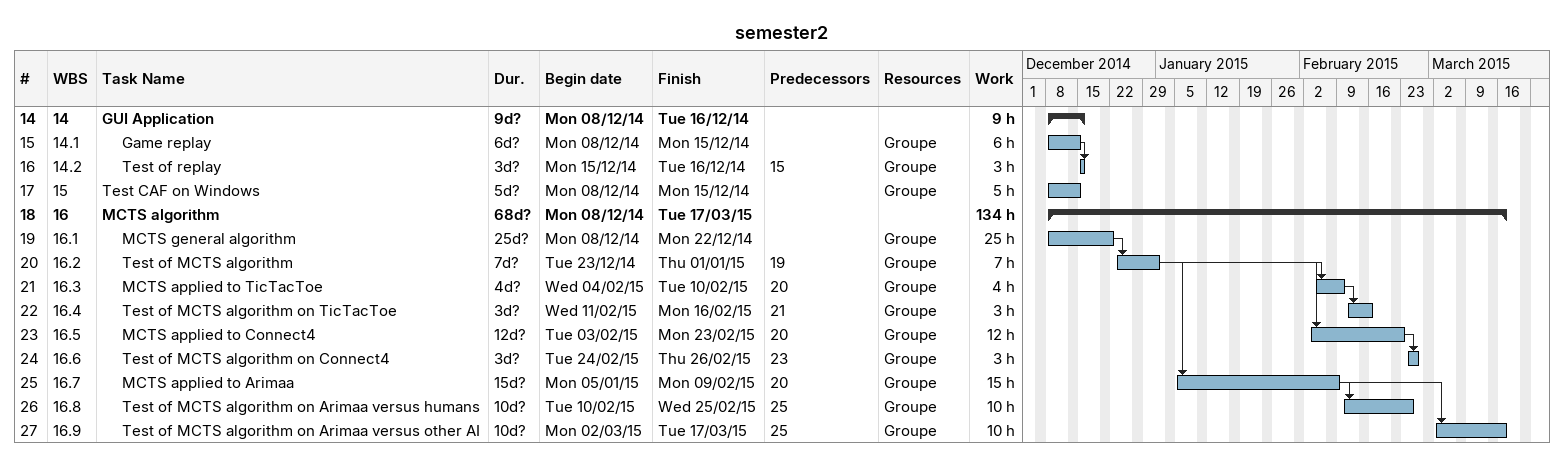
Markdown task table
semester2

| ID | WBS | Task | Duration | Start | Finish | Predecessors | Resources | Work (h) |
|---|---|---|---|---|---|---|---|---|
| 14 | 14 | **GUI Application** | 9d? | 2014-12-08 | 2014-12-16 |  |  | 9 |
| 15 | 14.1 | Game replay | 6d? | 2014-12-08 | 2014-12-15 |  | Groupe | 6 |
| 16 | 14.2 | Test of replay | 3d? | 2014-12-15 | 2014-12-16 | 15 | Groupe | 3 |
| 17 | 15 | Test CAF on Windows | 5d? | 2014-12-08 | 2014-12-15 |  | Groupe | 5 |
| 18 | 16 | **MCTS algorithm** | 68d? | 2014-12-08 | 2015-03-17 |  |  | 134 |
| 19 | 16.1 | MCTS general algorithm | 25d? | 2014-12-08 | 2014-12-22 |  | Groupe | 25 |
| 20 | 16.2 | Test of MCTS algorithm | 7d? | 2014-12-23 | 2015-01-01 | 19 | Groupe | 7 |
| 21 | 16.3 | MCTS applied to TicTacToe | 4d? | 2015-02-04 | 2015-02-10 | 20 | Groupe | 4 |
| 22 | 16.4 | Test of MCTS algorithm on TicTacToe | 3d? | 2015-02-11 | 2015-02-16 | 21 | Groupe | 3 |
| 23 | 16.5 | MCTS applied to Connect4 | 12d? | 2015-02-03 | 2015-02-23 | 20 | Groupe | 12 |
| 24 | 16.6 | Test of MCTS algorithm on Connect4 | 3d? | 2015-02-24 | 2015-02-26 | 23 | Groupe | 3 |
| 25 | 16.7 | MCTS applied to Arimaa | 15d? | 2015-01-05 | 2015-02-09 | 20 | Groupe | 15 |
| 26 | 16.8 | Test of MCTS algorithm on Arimaa versus humans | 10d? | 2015-02-10 | 2015-02-25 | 25 | Groupe | 10 |
| 27 | 16.9 | Test of MCTS algorithm on Arimaa versus other AI | 10d? | 2015-03-02 | 2015-03-17 | 25 | Groupe | 10 |
